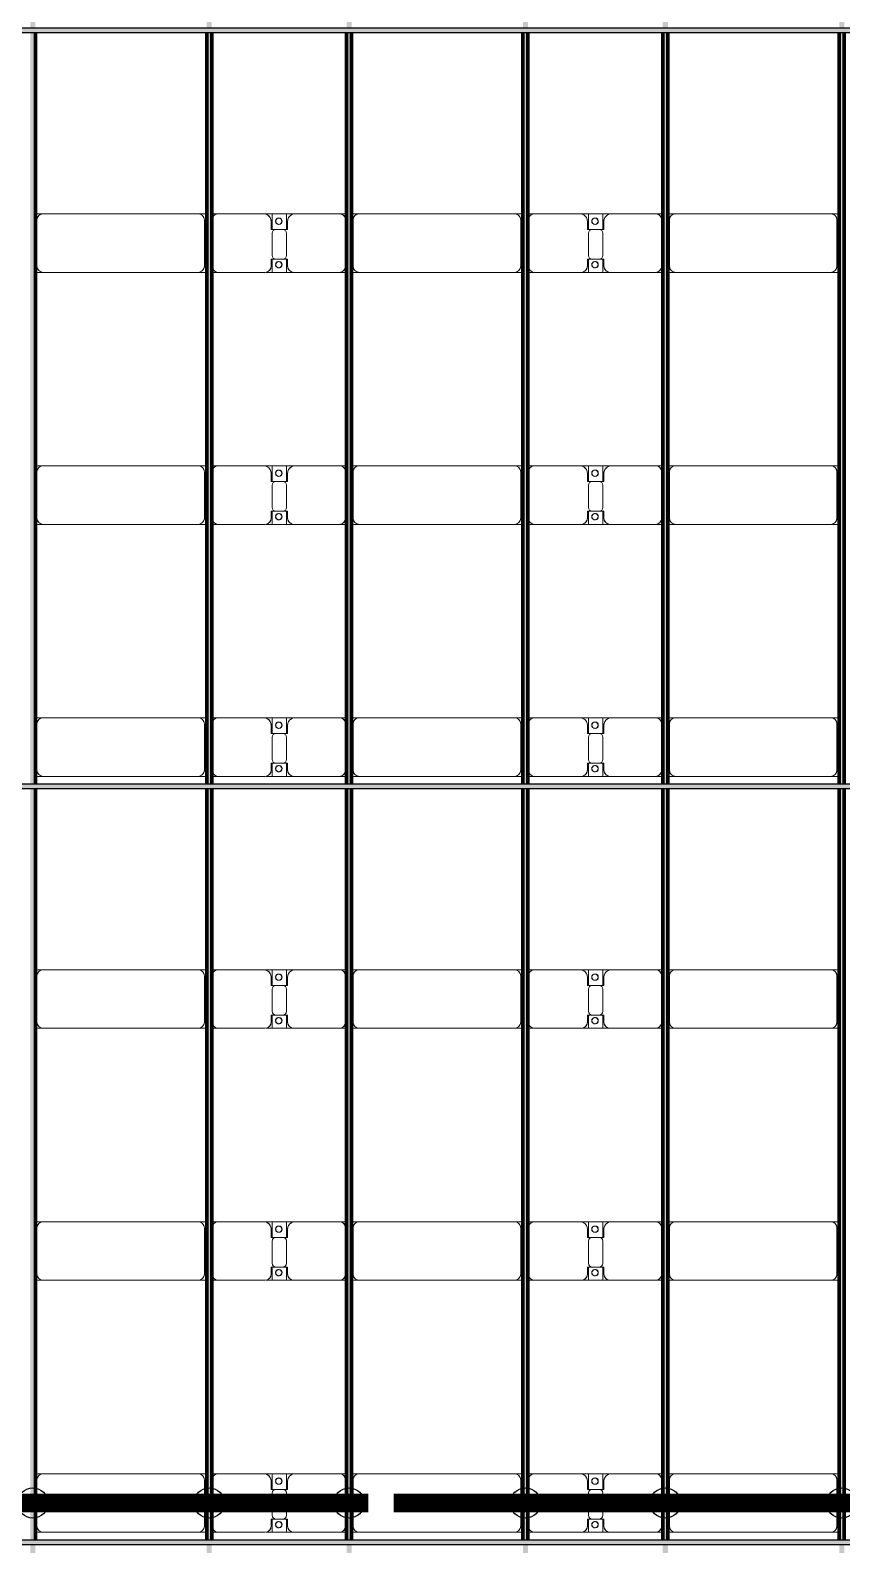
# Model space of a CAD drawing. Header units: millimetres. Extents: x -268744 to 115753, y -96240 to -10461.
# Drawn here: x -119199 to -112759, y -64647 to -52627 of the extents above; entities that cross this region are included whole.
import ezdxf

# ---------------------------------------------------------------- set-up
doc = ezdxf.new("R2010")
doc.units = ezdxf.units.MM
doc.layers.add('A-GENM', color=13, linetype='Continuous', lineweight=9)
doc.layers.add('S-BEAM', color=12, linetype='Continuous', lineweight=9)
doc.layers.add('GC-HOP 40x60 GIA CUONG', color=1, linetype='Continuous')

# ---------------------------------------------------------------- blocks, each defined once
blk = doc.blocks.new('Dầm C52 - Hộp 40x60-V24-KHUNG KẾT CẤU BÈ PIN 1')
at = {"layer": 'S-BEAM', "lineweight": 25}
blk.add_hatch(color=4, dxfattribs=at).paths.add_polyline_path([(-145811, -20), (145811, -20), (145811, 20), (-145811, 20)])
at = {"layer": 'S-BEAM', "color": 4, "lineweight": 25}
for p, q in [((-145811, 20), (145811, 20)), ((145811, -20), (-145811, -20))]:
    blk.add_line(p, q, dxfattribs=at)
blk = doc.blocks.new('Dầm C52 - Hộp 40x60-V25-KHUNG KẾT CẤU BÈ PIN 1')
at = {"layer": 'S-BEAM', "lineweight": 25}
blk.add_hatch(color=4, dxfattribs=at).paths.add_polyline_path([(-145426, -20), (145811, -20), (145811, 20), (-145811, 20), (-145811, -20)])
at = {"layer": 'S-BEAM', "color": 4, "lineweight": 25}
for p, q in [((-145811, 20), (145811, 20)), ((145811, -20), (-145811, -20))]:
    blk.add_line(p, q, dxfattribs=at)
blk = doc.blocks.new('Dai phao do pin - DẢI PHAO ĐỠ PIN-V32-KHUNG KẾT CẤU BÈ PIN 1')
at = {"layer": 'A-GENM', "color": 7}
for p, q in [((62068, 242), (62130, 242)), ((62068, 242), (62130, 242)), ((63360, 242), (62130, 242)), ((63360, 242), (63428, 242)), ((63360, 242), (63428, 242)), ((63468, 242), (63520, 242)), ((63468, 242), (63520, 242)), ((63880, 242), (63520, 242)), ((63880, 242), (64062, 242)), ((64062, 242), (63880, 242)), ((63948, 242), (64130, 242)), ((63948, 116), (63948, 242)), ((64130, 242), (63948, 242)), ((64062, 242), (64062, 116)), ((64480, 242), (64130, 242)), ((64480, 242), (64538, 242)), ((64480, 242), (64538, 242)), ((64578, 242), (64640, 242)), ((64578, 242), (64640, 242)), ((65870, 242), (64640, 242)), ((65870, 242), (65938, 242)), ((65870, 242), (65938, 242)), ((65978, 242), (66030, 242)), ((65978, 242), (66030, 242)), ((66390, 242), (66030, 242)), ((66390, 242), (66572, 242)), ((66572, 242), (66390, 242)), ((66458, 242), (66640, 242)), ((66458, 116), (66458, 242)), ((66640, 242), (66458, 242)), ((66572, 242), (66572, 116)), ((66990, 242), (66640, 242)), ((66990, 242), (67048, 242)), ((66990, 242), (67048, 242)), ((67088, 242), (67150, 242)), ((67088, 242), (67150, 242)), ((68380, 242), (67150, 242)), ((68380, 242), (68448, 242)), ((68380, 242), (68448, 242)), ((62080, 192), (62080, -173)), ((63410, -173), (63410, 192)), ((63470, 192), (63470, -173)), ((63940, 118), (63940, 182)), ((64070, 182), (64070, 118)), ((64530, -173), (64530, 192)), ((64590, 192), (64590, -173)), ((65920, -173), (65920, 192)), ((65980, 192), (65980, -173)), ((66450, 118), (66450, 182)), ((66580, 182), (66580, 118)), ((67040, -173), (67040, 192)), ((67100, 192), (67100, -173)), ((68430, -173), (68430, 192)), ((64032, 118), (63940, 118)), ((63948, 88), (63948, -88)), ((64070, 118), (63978, 118)), ((64062, -88), (64062, 88)), ((66542, 118), (66450, 118)), ((66458, 88), (66458, -88)), ((66580, 118), (66488, 118)), ((66572, -88), (66572, 88)), ((63940, -173), (63940, -118)), ((63940, -118), (64032, -118)), ((63948, -223), (63948, -116)), ((63978, -118), (64070, -118)), ((64062, -116), (64062, -223)), ((64070, -118), (64070, -173)), ((66450, -173), (66450, -118)), ((66450, -118), (66542, -118)), ((66458, -223), (66458, -116)), ((66488, -118), (66580, -118)), ((66572, -116), (66572, -223)), ((66580, -118), (66580, -173)), ((62130, -223), (62068, -223)), ((62130, -223), (62068, -223)), ((62130, -223), (63360, -223)), ((63428, -223), (63360, -223)), ((63428, -223), (63360, -223)), ((63520, -223), (63468, -223)), ((63520, -223), (63468, -223)), ((63520, -223), (63890, -223)), ((64062, -223), (63897, -223)), ((63897, -223), (64062, -223)), ((64120, -223), (63948, -223)), ((63948, -223), (64120, -223)), ((64120, -223), (64480, -223)), ((64538, -223), (64480, -223)), ((64538, -223), (64480, -223)), ((64640, -223), (64578, -223)), ((64640, -223), (64578, -223)), ((64640, -223), (65870, -223)), ((65938, -223), (65870, -223)), ((65938, -223), (65870, -223)), ((66030, -223), (65978, -223)), ((66030, -223), (65978, -223)), ((66030, -223), (66400, -223)), ((66572, -223), (66400, -223)), ((66400, -223), (66572, -223)), ((66630, -223), (66458, -223)), ((66458, -223), (66630, -223)), ((66630, -223), (66990, -223)), ((67048, -223), (66990, -223)), ((67048, -223), (66990, -223)), ((67150, -223), (67088, -223)), ((67150, -223), (67088, -223)), ((67150, -223), (68380, -223)), ((68448, -223), (68380, -223)), ((68448, -223), (68380, -223))]:
    blk.add_line(p, q, dxfattribs=at)
for centre, radius, start, end in [((62130, 192), 50, 90, 180), ((63360, 192), 50, 0, 90), ((63360, 192), 50, 60, 90), ((63520, 192), 50, 90, 180), ((63880, 182), 60, 0, 90), ((64130, 182), 60, 90, 180), ((64480, 192), 50, 0, 90), ((64640, 192), 50, 90, 180), ((65870, 192), 50, 0, 90), ((65870, 192), 50, 60, 90), ((66030, 192), 50, 90, 180), ((66390, 182), 60, 0, 90), ((66640, 182), 60, 90, 180), ((66990, 192), 50, 0, 90), ((67150, 192), 50, 90, 180), ((68380, 192), 50, 360, 90), ((68380, 192), 50, 60, 90), ((62130, 192), 50, 165, 180), ((62130, 192), 50, 105, 135), ((63360, 192), 50, 15, 30), ((63520, 192), 50, 105, 180), ((63880, 182), 60, 0, 60), ((63999, 183), 25, 360, 180), ((63999, 183), 25, 360, 165), ((63999, 183), 25, 180, 360), ((64001, 183), 25, 360, 180), ((64001, 183), 25, 90, 180), ((64001, 183), 25, 180, 0), ((64001, 183), 25, 180, 300), ((63999, 183), 25, 210, 360), ((64001, 183), 25, 15, 75), ((64001, 183), 25, 330, 345), ((64130, 182), 60, 120, 180), ((64480, 192), 50, 0, 75), ((64640, 192), 50, 150, 180), ((64640, 192), 50, 105, 135), ((65870, 192), 50, 15, 30), ((66030, 192), 50, 105, 180), ((66390, 182), 60, 0, 60), ((66509, 183), 25, 360, 180), ((66509, 183), 25, 360, 165), ((66509, 183), 25, 180, 0), ((66511, 183), 25, 0, 180), ((66511, 183), 25, 90, 180), ((66511, 183), 25, 180, 0), ((66511, 183), 25, 180, 300), ((66509, 183), 25, 210, 360), ((66511, 183), 25, 15, 75), ((66511, 183), 25, 330, 345), ((66640, 182), 60, 120, 180), ((66990, 192), 50, 0, 75), ((67150, 192), 50, 150, 180), ((67150, 192), 50, 105, 135), ((68380, 192), 50, 15, 30), ((63978, 88), 30, 90, 180), ((64032, 88), 30, 360, 90), ((66488, 88), 30, 90, 180), ((66542, 88), 30, 0, 90), ((63978, -88), 30, 180, 270), ((64032, -88), 30, 270, 0), ((66488, -88), 30, 180, 270), ((66542, -88), 30, 270, 360), ((62130, -173), 50, 180, 270), ((62130, -173), 50, 180, 210), ((62130, -173), 50, 240, 270), ((63360, -173), 50, 270, 360), ((63360, -173), 50, 285, 300), ((63360, -173), 50, 330, 360), ((63520, -173), 50, 180, 270), ((63520, -173), 50, 180, 255), ((63890, -173), 50, 270, 0), ((63890, -173), 50, 285, 0), ((63999, -162), 25, 360, 180), ((63999, -162), 25, 105, 165), ((63999, -162), 25, 180, 360), ((63999, -162), 25, 195, 360), ((64001, -162), 25, 360, 180), ((64001, -162), 25, 105, 180), ((64001, -162), 25, 180, 0), ((64001, -162), 25, 180, 270), ((63999, -162), 25, 360, 75), ((64001, -162), 25, 15, 75), ((64001, -162), 25, 285, 345), ((64120, -173), 50, 180, 270), ((64120, -173), 50, 180, 255), ((64480, -173), 50, 270, 360), ((64480, -173), 50, 285, 0), ((64640, -173), 50, 180, 270), ((64640, -173), 50, 180, 210), ((64640, -173), 50, 240, 270), ((65870, -173), 50, 270, 360), ((65870, -173), 50, 285, 300), ((65870, -173), 50, 330, 360), ((66030, -173), 50, 180, 270), ((66030, -173), 50, 180, 255), ((66400, -173), 50, 270, 360), ((66400, -173), 50, 285, 0), ((66509, -162), 25, 360, 180), ((66509, -162), 25, 105, 165), ((66509, -162), 25, 180, 360), ((66509, -162), 25, 195, 360), ((66511, -162), 25, 0, 180), ((66511, -162), 25, 105, 180), ((66511, -162), 25, 180, 360), ((66511, -162), 25, 180, 270), ((66509, -162), 25, 360, 75), ((66511, -162), 25, 15, 75), ((66511, -162), 25, 285, 345), ((66630, -173), 50, 180, 270), ((66630, -173), 50, 180, 255), ((66990, -173), 50, 270, 0), ((66990, -173), 50, 285, 0), ((67150, -173), 50, 180, 270), ((67150, -173), 50, 180, 210), ((67150, -173), 50, 240, 270), ((68380, -173), 50, 270, 0), ((68380, -173), 50, 285, 300), ((68380, -173), 50, 330, 0)]:
    blk.add_arc(centre, radius, start, end, dxfattribs=at)
blk = doc.blocks.new('Dai phao do pin - DẢI PHAO ĐỠ PIN-V33-KHUNG KẾT CẤU BÈ PIN 1')
at = {"layer": 'A-GENM', "color": 7}
for p, q in [((62068, 242), (62130, 242)), ((62068, 242), (62130, 242)), ((63360, 242), (62130, 242)), ((63360, 242), (63428, 242)), ((63360, 242), (63428, 242)), ((63468, 242), (63520, 242)), ((63468, 242), (63520, 242)), ((63880, 242), (63520, 242)), ((63880, 242), (64062, 242)), ((64062, 242), (63880, 242)), ((63948, 242), (64130, 242)), ((63948, 116), (63948, 242)), ((64130, 242), (63948, 242)), ((64062, 242), (64062, 116)), ((64480, 242), (64130, 242)), ((64480, 242), (64538, 242)), ((64480, 242), (64538, 242)), ((64578, 242), (64640, 242)), ((64578, 242), (64640, 242)), ((65870, 242), (64640, 242)), ((65870, 242), (65938, 242)), ((65870, 242), (65938, 242)), ((65978, 242), (66030, 242)), ((65978, 242), (66030, 242)), ((66390, 242), (66030, 242)), ((66390, 242), (66572, 242)), ((66572, 242), (66390, 242)), ((66458, 242), (66640, 242)), ((66458, 116), (66458, 242)), ((66640, 242), (66458, 242)), ((66572, 242), (66572, 116)), ((66990, 242), (66640, 242)), ((66990, 242), (67048, 242)), ((66990, 242), (67048, 242)), ((67088, 242), (67150, 242)), ((67088, 242), (67150, 242)), ((68380, 242), (67150, 242)), ((68380, 242), (68448, 242)), ((68380, 242), (68448, 242)), ((62080, 192), (62080, -173)), ((63410, -173), (63410, 192)), ((63470, 192), (63470, -173)), ((63940, 118), (63940, 182)), ((64070, 182), (64070, 118)), ((64530, -173), (64530, 192)), ((64590, 192), (64590, -173)), ((65920, -173), (65920, 192)), ((65980, 192), (65980, -173)), ((66450, 118), (66450, 182)), ((66580, 182), (66580, 118)), ((67040, -173), (67040, 192)), ((67100, 192), (67100, -173)), ((68430, -173), (68430, 192)), ((64032, 118), (63940, 118)), ((63948, 88), (63948, -88)), ((64070, 118), (63978, 118)), ((64062, -88), (64062, 88)), ((66542, 118), (66450, 118)), ((66458, 88), (66458, -88)), ((66580, 118), (66488, 118)), ((66572, -88), (66572, 88)), ((63940, -173), (63940, -118)), ((63940, -118), (64032, -118)), ((63948, -223), (63948, -116)), ((63978, -118), (64070, -118)), ((64062, -116), (64062, -223)), ((64070, -118), (64070, -173)), ((66450, -173), (66450, -118)), ((66450, -118), (66542, -118)), ((66458, -223), (66458, -116)), ((66488, -118), (66580, -118)), ((66572, -116), (66572, -223)), ((66580, -118), (66580, -173)), ((62130, -223), (62068, -223)), ((62130, -223), (62068, -223)), ((62130, -223), (63360, -223)), ((63428, -223), (63360, -223)), ((63428, -223), (63360, -223)), ((63520, -223), (63468, -223)), ((63520, -223), (63468, -223)), ((63520, -223), (63890, -223)), ((64062, -223), (63897, -223)), ((63897, -223), (64062, -223)), ((64120, -223), (63948, -223)), ((63948, -223), (64120, -223)), ((64120, -223), (64480, -223)), ((64538, -223), (64480, -223)), ((64538, -223), (64480, -223)), ((64640, -223), (64578, -223)), ((64640, -223), (64578, -223)), ((64640, -223), (65870, -223)), ((65938, -223), (65870, -223)), ((65938, -223), (65870, -223)), ((66030, -223), (65978, -223)), ((66030, -223), (65978, -223)), ((66030, -223), (66400, -223)), ((66572, -223), (66400, -223)), ((66400, -223), (66572, -223)), ((66630, -223), (66458, -223)), ((66458, -223), (66630, -223)), ((66630, -223), (66990, -223)), ((67048, -223), (66990, -223)), ((67048, -223), (66990, -223)), ((67150, -223), (67088, -223)), ((67150, -223), (67088, -223)), ((67150, -223), (68380, -223)), ((68448, -223), (68380, -223)), ((68448, -223), (68380, -223))]:
    blk.add_line(p, q, dxfattribs=at)
for centre, radius, start, end in [((62130, 192), 50, 90, 180), ((63360, 192), 50, 0, 90), ((63360, 192), 50, 60, 90), ((63520, 192), 50, 90, 180), ((63880, 182), 60, 0, 90), ((64130, 182), 60, 90, 180), ((64480, 192), 50, 0, 90), ((64640, 192), 50, 90, 180), ((65870, 192), 50, 0, 90), ((65870, 192), 50, 60, 90), ((66030, 192), 50, 90, 180), ((66390, 182), 60, 0, 90), ((66640, 182), 60, 90, 180), ((66990, 192), 50, 0, 90), ((67150, 192), 50, 90, 180), ((68380, 192), 50, 360, 90), ((68380, 192), 50, 60, 90), ((62130, 192), 50, 165, 180), ((62130, 192), 50, 105, 135), ((63360, 192), 50, 15, 30), ((63520, 192), 50, 105, 180), ((63880, 182), 60, 0, 60), ((63999, 183), 25, 360, 180), ((63999, 183), 25, 360, 165), ((63999, 183), 25, 180, 360), ((64001, 183), 25, 360, 180), ((64001, 183), 25, 90, 180), ((64001, 183), 25, 180, 0), ((64001, 183), 25, 180, 300), ((63999, 183), 25, 210, 360), ((64001, 183), 25, 15, 75), ((64001, 183), 25, 330, 345), ((64130, 182), 60, 120, 180), ((64480, 192), 50, 0, 75), ((64640, 192), 50, 150, 180), ((64640, 192), 50, 105, 135), ((65870, 192), 50, 15, 30), ((66030, 192), 50, 105, 180), ((66390, 182), 60, 0, 60), ((66509, 183), 25, 360, 180), ((66509, 183), 25, 360, 165), ((66509, 183), 25, 180, 0), ((66511, 183), 25, 0, 180), ((66511, 183), 25, 90, 180), ((66511, 183), 25, 180, 0), ((66511, 183), 25, 180, 300), ((66509, 183), 25, 210, 360), ((66511, 183), 25, 15, 75), ((66511, 183), 25, 330, 345), ((66640, 182), 60, 120, 180), ((66990, 192), 50, 0, 75), ((67150, 192), 50, 150, 180), ((67150, 192), 50, 105, 135), ((68380, 192), 50, 15, 30), ((63978, 88), 30, 90, 180), ((64032, 88), 30, 360, 90), ((66488, 88), 30, 90, 180), ((66542, 88), 30, 0, 90), ((63978, -88), 30, 180, 270), ((64032, -88), 30, 270, 0), ((66488, -88), 30, 180, 270), ((66542, -88), 30, 270, 360), ((62130, -173), 50, 180, 270), ((62130, -173), 50, 180, 210), ((62130, -173), 50, 240, 270), ((63360, -173), 50, 270, 360), ((63360, -173), 50, 285, 300), ((63360, -173), 50, 330, 360), ((63520, -173), 50, 180, 270), ((63520, -173), 50, 180, 255), ((63890, -173), 50, 270, 0), ((63890, -173), 50, 285, 0), ((63999, -162), 25, 360, 180), ((63999, -162), 25, 105, 165), ((63999, -162), 25, 180, 360), ((63999, -162), 25, 195, 360), ((64001, -162), 25, 360, 180), ((64001, -162), 25, 105, 180), ((64001, -162), 25, 180, 0), ((64001, -162), 25, 180, 270), ((63999, -162), 25, 360, 75), ((64001, -162), 25, 15, 75), ((64001, -162), 25, 285, 345), ((64120, -173), 50, 180, 270), ((64120, -173), 50, 180, 255), ((64480, -173), 50, 270, 360), ((64480, -173), 50, 285, 0), ((64640, -173), 50, 180, 270), ((64640, -173), 50, 180, 210), ((64640, -173), 50, 240, 270), ((65870, -173), 50, 270, 360), ((65870, -173), 50, 285, 300), ((65870, -173), 50, 330, 360), ((66030, -173), 50, 180, 270), ((66030, -173), 50, 180, 255), ((66400, -173), 50, 270, 360), ((66400, -173), 50, 285, 0), ((66509, -162), 25, 360, 180), ((66509, -162), 25, 105, 165), ((66509, -162), 25, 180, 360), ((66509, -162), 25, 195, 360), ((66511, -162), 25, 0, 180), ((66511, -162), 25, 105, 180), ((66511, -162), 25, 180, 360), ((66511, -162), 25, 180, 270), ((66509, -162), 25, 360, 75), ((66511, -162), 25, 15, 75), ((66511, -162), 25, 285, 345), ((66630, -173), 50, 180, 270), ((66630, -173), 50, 180, 255), ((66990, -173), 50, 270, 0), ((66990, -173), 50, 285, 0), ((67150, -173), 50, 180, 270), ((67150, -173), 50, 180, 210), ((67150, -173), 50, 240, 270), ((68380, -173), 50, 270, 0), ((68380, -173), 50, 285, 300), ((68380, -173), 50, 330, 0)]:
    blk.add_arc(centre, radius, start, end, dxfattribs=at)
blk = doc.blocks.new('Dai phao do pin - DẢI PHAO ĐỠ PIN-V34-KHUNG KẾT CẤU BÈ PIN 1')
at = {"layer": 'A-GENM', "color": 7}
for p, q in [((62068, 242), (62130, 242)), ((62068, 242), (62130, 242)), ((63360, 242), (62130, 242)), ((63360, 242), (63428, 242)), ((63360, 242), (63428, 242)), ((63468, 242), (63520, 242)), ((63468, 242), (63520, 242)), ((63880, 242), (63520, 242)), ((63880, 242), (64062, 242)), ((64062, 242), (63880, 242)), ((63948, 242), (64130, 242)), ((63948, 116), (63948, 242)), ((64130, 242), (63948, 242)), ((64062, 242), (64062, 116)), ((64480, 242), (64130, 242)), ((64480, 242), (64538, 242)), ((64480, 242), (64538, 242)), ((64578, 242), (64640, 242)), ((64578, 242), (64640, 242)), ((65870, 242), (64640, 242)), ((65870, 242), (65938, 242)), ((65870, 242), (65938, 242)), ((65978, 242), (66030, 242)), ((65978, 242), (66030, 242)), ((66390, 242), (66030, 242)), ((66390, 242), (66572, 242)), ((66572, 242), (66390, 242)), ((66458, 242), (66640, 242)), ((66458, 116), (66458, 242)), ((66640, 242), (66458, 242)), ((66572, 242), (66572, 116)), ((66990, 242), (66640, 242)), ((66990, 242), (67048, 242)), ((66990, 242), (67048, 242)), ((67088, 242), (67150, 242)), ((67088, 242), (67150, 242)), ((68380, 242), (67150, 242)), ((68380, 242), (68448, 242)), ((68380, 242), (68448, 242)), ((62080, 192), (62080, -173)), ((63410, -173), (63410, 192)), ((63470, 192), (63470, -173)), ((63940, 118), (63940, 182)), ((64070, 182), (64070, 118)), ((64530, -173), (64530, 192)), ((64590, 192), (64590, -173)), ((65920, -173), (65920, 192)), ((65980, 192), (65980, -173)), ((66450, 118), (66450, 182)), ((66580, 182), (66580, 118)), ((67040, -173), (67040, 192)), ((67100, 192), (67100, -173)), ((68430, -173), (68430, 192)), ((64032, 118), (63940, 118)), ((63948, 88), (63948, -88)), ((64070, 118), (63978, 118)), ((64062, -88), (64062, 88)), ((66542, 118), (66450, 118)), ((66458, 88), (66458, -88)), ((66580, 118), (66488, 118)), ((66572, -88), (66572, 88)), ((63940, -173), (63940, -118)), ((63940, -118), (64032, -118)), ((63948, -223), (63948, -116)), ((63978, -118), (64070, -118)), ((64062, -116), (64062, -223)), ((64070, -118), (64070, -173)), ((66450, -173), (66450, -118)), ((66450, -118), (66542, -118)), ((66458, -223), (66458, -116)), ((66488, -118), (66580, -118)), ((66572, -116), (66572, -223)), ((66580, -118), (66580, -173)), ((62130, -223), (62068, -223)), ((62130, -223), (62068, -223)), ((62130, -223), (63360, -223)), ((63428, -223), (63360, -223)), ((63428, -223), (63360, -223)), ((63520, -223), (63468, -223)), ((63520, -223), (63468, -223)), ((63520, -223), (63890, -223)), ((64062, -223), (63897, -223)), ((63897, -223), (64062, -223)), ((64120, -223), (63948, -223)), ((63948, -223), (64120, -223)), ((64120, -223), (64480, -223)), ((64538, -223), (64480, -223)), ((64538, -223), (64480, -223)), ((64640, -223), (64578, -223)), ((64640, -223), (64578, -223)), ((64640, -223), (65870, -223)), ((65938, -223), (65870, -223)), ((65938, -223), (65870, -223)), ((66030, -223), (65978, -223)), ((66030, -223), (65978, -223)), ((66030, -223), (66400, -223)), ((66572, -223), (66400, -223)), ((66400, -223), (66572, -223)), ((66630, -223), (66458, -223)), ((66458, -223), (66630, -223)), ((66630, -223), (66990, -223)), ((67048, -223), (66990, -223)), ((67048, -223), (66990, -223)), ((67150, -223), (67088, -223)), ((67150, -223), (67088, -223)), ((67150, -223), (68380, -223)), ((68448, -223), (68380, -223)), ((68448, -223), (68380, -223))]:
    blk.add_line(p, q, dxfattribs=at)
for centre, radius, start, end in [((62130, 192), 50, 90, 180), ((63360, 192), 50, 0, 90), ((63360, 192), 50, 60, 90), ((63520, 192), 50, 90, 180), ((63880, 182), 60, 0, 90), ((64130, 182), 60, 90, 180), ((64480, 192), 50, 0, 90), ((64640, 192), 50, 90, 180), ((65870, 192), 50, 0, 90), ((65870, 192), 50, 60, 90), ((66030, 192), 50, 90, 180), ((66390, 182), 60, 0, 90), ((66640, 182), 60, 90, 180), ((66990, 192), 50, 0, 90), ((67150, 192), 50, 90, 180), ((68380, 192), 50, 360, 90), ((68380, 192), 50, 60, 90), ((62130, 192), 50, 165, 180), ((62130, 192), 50, 105, 135), ((63360, 192), 50, 15, 30), ((63520, 192), 50, 105, 180), ((63880, 182), 60, 0, 60), ((63999, 183), 25, 360, 180), ((63999, 183), 25, 360, 165), ((63999, 183), 25, 180, 360), ((64001, 183), 25, 360, 180), ((64001, 183), 25, 90, 180), ((64001, 183), 25, 180, 0), ((64001, 183), 25, 180, 300), ((63999, 183), 25, 210, 360), ((64001, 183), 25, 15, 75), ((64001, 183), 25, 330, 345), ((64130, 182), 60, 120, 180), ((64480, 192), 50, 0, 75), ((64640, 192), 50, 150, 180), ((64640, 192), 50, 105, 135), ((65870, 192), 50, 15, 30), ((66030, 192), 50, 105, 180), ((66390, 182), 60, 0, 60), ((66509, 183), 25, 360, 180), ((66509, 183), 25, 360, 165), ((66509, 183), 25, 180, 0), ((66511, 183), 25, 0, 180), ((66511, 183), 25, 90, 180), ((66511, 183), 25, 180, 0), ((66511, 183), 25, 180, 300), ((66509, 183), 25, 210, 360), ((66511, 183), 25, 15, 75), ((66511, 183), 25, 330, 345), ((66640, 182), 60, 120, 180), ((66990, 192), 50, 0, 75), ((67150, 192), 50, 150, 180), ((67150, 192), 50, 105, 135), ((68380, 192), 50, 15, 30), ((63978, 88), 30, 90, 180), ((64032, 88), 30, 360, 90), ((66488, 88), 30, 90, 180), ((66542, 88), 30, 0, 90), ((63978, -88), 30, 180, 270), ((64032, -88), 30, 270, 0), ((66488, -88), 30, 180, 270), ((66542, -88), 30, 270, 360), ((62130, -173), 50, 180, 270), ((62130, -173), 50, 180, 210), ((62130, -173), 50, 240, 270), ((63360, -173), 50, 270, 360), ((63360, -173), 50, 285, 300), ((63360, -173), 50, 330, 360), ((63520, -173), 50, 180, 270), ((63520, -173), 50, 180, 255), ((63890, -173), 50, 270, 0), ((63890, -173), 50, 285, 0), ((63999, -162), 25, 360, 180), ((63999, -162), 25, 105, 165), ((63999, -162), 25, 180, 360), ((63999, -162), 25, 195.7285, 360), ((64001, -162), 25, 360, 180), ((64001, -162), 25, 105, 180), ((64001, -162), 25, 180, 0), ((64001, -162), 25, 180, 270), ((63999, -162), 25, 360, 75), ((64001, -162), 25, 15, 75), ((64001, -162), 25, 285, 345), ((64120, -173), 50, 180, 270), ((64120, -173), 50, 180, 255), ((64480, -173), 50, 270, 360), ((64480, -173), 50, 285, 0), ((64640, -173), 50, 180, 270), ((64640, -173), 50, 180, 210), ((64640, -173), 50, 240, 270), ((65870, -173), 50, 270, 360), ((65870, -173), 50, 285, 300), ((65870, -173), 50, 330, 360), ((66030, -173), 50, 180, 270), ((66030, -173), 50, 180, 255), ((66400, -173), 50, 270, 360), ((66400, -173), 50, 285, 0), ((66509, -162), 25, 360, 180), ((66509, -162), 25, 105, 165), ((66509, -162), 25, 180, 360), ((66509, -162), 25, 195.7285, 360), ((66511, -162), 25, 0, 180), ((66511, -162), 25, 105, 180), ((66511, -162), 25, 180, 360), ((66511, -162), 25, 180, 270), ((66509, -162), 25, 360, 75), ((66511, -162), 25, 15, 75), ((66511, -162), 25, 285, 345), ((66630, -173), 50, 180, 270), ((66630, -173), 50, 180, 255), ((66990, -173), 50, 270, 0), ((66990, -173), 50, 285, 0), ((67150, -173), 50, 180, 270), ((67150, -173), 50, 180, 210), ((67150, -173), 50, 240, 270), ((68380, -173), 50, 270, 0), ((68380, -173), 50, 285, 300), ((68380, -173), 50, 330, 0)]:
    blk.add_arc(centre, radius, start, end, dxfattribs=at)
blk = doc.blocks.new('Dai phao do pin - DẢI PHAO ĐỠ PIN-V35-KHUNG KẾT CẤU BÈ PIN 1')
at = {"layer": 'A-GENM', "color": 7}
for p, q in [((62068, 242), (62130, 242)), ((62068, 242), (62130, 242)), ((63360, 242), (62130, 242)), ((63360, 242), (63428, 242)), ((63360, 242), (63428, 242)), ((63468, 242), (63520, 242)), ((63468, 242), (63520, 242)), ((63880, 242), (63520, 242)), ((63880, 242), (64062, 242)), ((64062, 242), (63880, 242)), ((63948, 242), (64130, 242)), ((63948, 116), (63948, 242)), ((64130, 242), (63948, 242)), ((64062, 242), (64062, 116)), ((64480, 242), (64130, 242)), ((64480, 242), (64538, 242)), ((64480, 242), (64538, 242)), ((64578, 242), (64640, 242)), ((64578, 242), (64640, 242)), ((65870, 242), (64640, 242)), ((65870, 242), (65938, 242)), ((65870, 242), (65938, 242)), ((65978, 242), (66030, 242)), ((65978, 242), (66030, 242)), ((66390, 242), (66030, 242)), ((66390, 242), (66572, 242)), ((66572, 242), (66390, 242)), ((66458, 242), (66640, 242)), ((66458, 116), (66458, 242)), ((66640, 242), (66458, 242)), ((66572, 242), (66572, 116)), ((66990, 242), (66640, 242)), ((66990, 242), (67048, 242)), ((66990, 242), (67048, 242)), ((67088, 242), (67150, 242)), ((67088, 242), (67150, 242)), ((68380, 242), (67150, 242)), ((68380, 242), (68448, 242)), ((68380, 242), (68448, 242)), ((62080, 192), (62080, -173)), ((63410, -173), (63410, 192)), ((63470, 192), (63470, -173)), ((63940, 118), (63940, 182)), ((64070, 182), (64070, 118)), ((64530, -173), (64530, 192)), ((64590, 192), (64590, -173)), ((65920, -173), (65920, 192)), ((65980, 192), (65980, -173)), ((66450, 118), (66450, 182)), ((66580, 182), (66580, 118)), ((67040, -173), (67040, 192)), ((67100, 192), (67100, -173)), ((68430, -173), (68430, 192)), ((64032, 118), (63940, 118)), ((63948, 88), (63948, -88)), ((64070, 118), (63978, 118)), ((64062, -88), (64062, 88)), ((66542, 118), (66450, 118)), ((66458, 88), (66458, -88)), ((66580, 118), (66488, 118)), ((66572, -88), (66572, 88)), ((63940, -173), (63940, -118)), ((63940, -118), (64032, -118)), ((63948, -223), (63948, -116)), ((63978, -118), (64070, -118)), ((64062, -116), (64062, -223)), ((64070, -118), (64070, -173)), ((66450, -173), (66450, -118)), ((66450, -118), (66542, -118)), ((66458, -223), (66458, -116)), ((66488, -118), (66580, -118)), ((66572, -116), (66572, -223)), ((66580, -118), (66580, -173)), ((62130, -223), (62068, -223)), ((62130, -223), (62068, -223)), ((62130, -223), (63360, -223)), ((63428, -223), (63360, -223)), ((63428, -223), (63360, -223)), ((63520, -223), (63468, -223)), ((63520, -223), (63468, -223)), ((63520, -223), (63890, -223)), ((64062, -223), (63897, -223)), ((63897, -223), (64062, -223)), ((64120, -223), (63948, -223)), ((63948, -223), (64120, -223)), ((64120, -223), (64480, -223)), ((64538, -223), (64480, -223)), ((64538, -223), (64480, -223)), ((64640, -223), (64578, -223)), ((64640, -223), (64578, -223)), ((64640, -223), (65870, -223)), ((65938, -223), (65870, -223)), ((65938, -223), (65870, -223)), ((66030, -223), (65978, -223)), ((66030, -223), (65978, -223)), ((66030, -223), (66400, -223)), ((66572, -223), (66400, -223)), ((66400, -223), (66572, -223)), ((66630, -223), (66458, -223)), ((66458, -223), (66630, -223)), ((66630, -223), (66990, -223)), ((67048, -223), (66990, -223)), ((67048, -223), (66990, -223)), ((67150, -223), (67088, -223)), ((67150, -223), (67088, -223)), ((67150, -223), (68380, -223)), ((68448, -223), (68380, -223)), ((68448, -223), (68380, -223))]:
    blk.add_line(p, q, dxfattribs=at)
for centre, radius, start, end in [((62130, 192), 50, 90, 180), ((63360, 192), 50, 0, 90), ((63360, 192), 50, 60, 90), ((63520, 192), 50, 90, 180), ((63880, 182), 60, 0, 90), ((64130, 182), 60, 90, 180), ((64480, 192), 50, 0, 90), ((64640, 192), 50, 90, 180), ((65870, 192), 50, 0, 90), ((65870, 192), 50, 60, 90), ((66030, 192), 50, 90, 180), ((66390, 182), 60, 0, 90), ((66640, 182), 60, 90, 180), ((66990, 192), 50, 0, 90), ((67150, 192), 50, 90, 180), ((68380, 192), 50, 360, 90), ((68380, 192), 50, 60, 90), ((62130, 192), 50, 165, 180), ((62130, 192), 50, 105, 135), ((63360, 192), 50, 15, 30), ((63520, 192), 50, 105, 180), ((63880, 182), 60, 0, 60), ((63999, 183), 25, 360, 180), ((63999, 183), 25, 360, 165), ((63999, 183), 25, 180, 360), ((64001, 183), 25, 360, 180), ((64001, 183), 25, 90, 180), ((64001, 183), 25, 180, 0), ((64001, 183), 25, 180, 300), ((63999, 183), 25, 210, 360), ((64001, 183), 25, 15, 75), ((64001, 183), 25, 330, 345), ((64130, 182), 60, 120, 180), ((64480, 192), 50, 0, 75), ((64640, 192), 50, 150, 180), ((64640, 192), 50, 105, 135), ((65870, 192), 50, 15, 30), ((66030, 192), 50, 105, 180), ((66390, 182), 60, 0, 60), ((66509, 183), 25, 360, 180), ((66509, 183), 25, 360, 165), ((66509, 183), 25, 180, 0), ((66511, 183), 25, 0, 180), ((66511, 183), 25, 90, 180), ((66511, 183), 25, 180, 0), ((66511, 183), 25, 180, 300), ((66509, 183), 25, 210, 360), ((66511, 183), 25, 15, 75), ((66511, 183), 25, 330, 345), ((66640, 182), 60, 120, 180), ((66990, 192), 50, 0, 75), ((67150, 192), 50, 150, 180), ((67150, 192), 50, 105, 135), ((68380, 192), 50, 15, 30), ((63978, 88), 30, 90, 180), ((64032, 88), 30, 360, 90), ((66488, 88), 30, 90, 180), ((66542, 88), 30, 0, 90), ((63978, -88), 30, 180, 270), ((64032, -88), 30, 270, 0), ((66488, -88), 30, 180, 270), ((66542, -88), 30, 270, 360), ((62130, -173), 50, 180, 270), ((62130, -173), 50, 180, 210), ((62130, -173), 50, 240, 270), ((63360, -173), 50, 270, 360), ((63360, -173), 50, 285, 300), ((63360, -173), 50, 330, 360), ((63520, -173), 50, 180, 270), ((63520, -173), 50, 180, 255), ((63890, -173), 50, 270, 0), ((63890, -173), 50, 285, 0), ((63999, -162), 25, 360, 180), ((63999, -162), 25, 105, 165), ((63999, -162), 25, 180, 360), ((63999, -162), 25, 195, 360), ((64001, -162), 25, 360, 180), ((64001, -162), 25, 105, 180), ((64001, -162), 25, 180, 0), ((64001, -162), 25, 180, 270), ((63999, -162), 25, 360, 75), ((64001, -162), 25, 15, 75), ((64001, -162), 25, 285, 345), ((64120, -173), 50, 180, 270), ((64120, -173), 50, 180, 255), ((64480, -173), 50, 270, 360), ((64480, -173), 50, 285, 0), ((64640, -173), 50, 180, 270), ((64640, -173), 50, 180, 210), ((64640, -173), 50, 240, 270), ((65870, -173), 50, 270, 360), ((65870, -173), 50, 285, 300), ((65870, -173), 50, 330, 360), ((66030, -173), 50, 180, 270), ((66030, -173), 50, 180, 255), ((66400, -173), 50, 270, 360), ((66400, -173), 50, 285, 0), ((66509, -162), 25, 360, 180), ((66509, -162), 25, 105, 165), ((66509, -162), 25, 180, 360), ((66509, -162), 25, 195, 360), ((66511, -162), 25, 0, 180), ((66511, -162), 25, 105, 180), ((66511, -162), 25, 180, 360), ((66511, -162), 25, 180, 270), ((66509, -162), 25, 360, 75), ((66511, -162), 25, 15, 75), ((66511, -162), 25, 285, 345), ((66630, -173), 50, 180, 270), ((66630, -173), 50, 180, 255), ((66990, -173), 50, 270, 0), ((66990, -173), 50, 285, 0), ((67150, -173), 50, 180, 270), ((67150, -173), 50, 180, 210), ((67150, -173), 50, 240, 270), ((68380, -173), 50, 270, 0), ((68380, -173), 50, 285, 300), ((68380, -173), 50, 330, 0)]:
    blk.add_arc(centre, radius, start, end, dxfattribs=at)
blk = doc.blocks.new('Dai phao do pin - DẢI PHAO ĐỠ PIN-V36-KHUNG KẾT CẤU BÈ PIN 1')
at = {"layer": 'A-GENM', "color": 7}
for p, q in [((62068, 242), (62130, 242)), ((62068, 242), (62130, 242)), ((63360, 242), (62130, 242)), ((63360, 242), (63428, 242)), ((63360, 242), (63428, 242)), ((63468, 242), (63520, 242)), ((63468, 242), (63520, 242)), ((63880, 242), (63520, 242)), ((63880, 242), (64062, 242)), ((64062, 242), (63880, 242)), ((63948, 242), (64130, 242)), ((63948, 116), (63948, 242)), ((64130, 242), (63948, 242)), ((64062, 242), (64062, 116)), ((64480, 242), (64130, 242)), ((64480, 242), (64538, 242)), ((64480, 242), (64538, 242)), ((64578, 242), (64640, 242)), ((64578, 242), (64640, 242)), ((65870, 242), (64640, 242)), ((65870, 242), (65938, 242)), ((65870, 242), (65938, 242)), ((65978, 242), (66030, 242)), ((65978, 242), (66030, 242)), ((66390, 242), (66030, 242)), ((66390, 242), (66572, 242)), ((66572, 242), (66390, 242)), ((66458, 242), (66640, 242)), ((66458, 116), (66458, 242)), ((66640, 242), (66458, 242)), ((66572, 242), (66572, 116)), ((66990, 242), (66640, 242)), ((66990, 242), (67048, 242)), ((66990, 242), (67048, 242)), ((67088, 242), (67150, 242)), ((67088, 242), (67150, 242)), ((68380, 242), (67150, 242)), ((68380, 242), (68448, 242)), ((68380, 242), (68448, 242)), ((62080, 192), (62080, -173)), ((63410, -173), (63410, 192)), ((63470, 192), (63470, -173)), ((63940, 118), (63940, 182)), ((64070, 182), (64070, 118)), ((64530, -173), (64530, 192)), ((64590, 192), (64590, -173)), ((65920, -173), (65920, 192)), ((65980, 192), (65980, -173)), ((66450, 118), (66450, 182)), ((66580, 182), (66580, 118)), ((67040, -173), (67040, 192)), ((67100, 192), (67100, -173)), ((68430, -173), (68430, 192)), ((64032, 118), (63940, 118)), ((63948, 88), (63948, -88)), ((64070, 118), (63978, 118)), ((64062, -88), (64062, 88)), ((66542, 118), (66450, 118)), ((66458, 88), (66458, -88)), ((66580, 118), (66488, 118)), ((66572, -88), (66572, 88)), ((63940, -173), (63940, -118)), ((63940, -118), (64032, -118)), ((63948, -223), (63948, -116)), ((63978, -118), (64070, -118)), ((64062, -116), (64062, -223)), ((64070, -118), (64070, -173)), ((66450, -173), (66450, -118)), ((66450, -118), (66542, -118)), ((66458, -223), (66458, -116)), ((66488, -118), (66580, -118)), ((66572, -116), (66572, -223)), ((66580, -118), (66580, -173)), ((62130, -223), (62068, -223)), ((62130, -223), (62068, -223)), ((62130, -223), (63360, -223)), ((63428, -223), (63360, -223)), ((63428, -223), (63360, -223)), ((63520, -223), (63468, -223)), ((63520, -223), (63468, -223)), ((63520, -223), (63890, -223)), ((64062, -223), (63897, -223)), ((63897, -223), (64062, -223)), ((64120, -223), (63948, -223)), ((63948, -223), (64120, -223)), ((64120, -223), (64480, -223)), ((64538, -223), (64480, -223)), ((64538, -223), (64480, -223)), ((64640, -223), (64578, -223)), ((64640, -223), (64578, -223)), ((64640, -223), (65870, -223)), ((65938, -223), (65870, -223)), ((65938, -223), (65870, -223)), ((66030, -223), (65978, -223)), ((66030, -223), (65978, -223)), ((66030, -223), (66400, -223)), ((66572, -223), (66400, -223)), ((66400, -223), (66572, -223)), ((66630, -223), (66458, -223)), ((66458, -223), (66630, -223)), ((66630, -223), (66990, -223)), ((67048, -223), (66990, -223)), ((67048, -223), (66990, -223)), ((67150, -223), (67088, -223)), ((67150, -223), (67088, -223)), ((67150, -223), (68380, -223)), ((68448, -223), (68380, -223)), ((68448, -223), (68380, -223))]:
    blk.add_line(p, q, dxfattribs=at)
for centre, radius, start, end in [((62130, 192), 50, 90, 180), ((63360, 192), 50, 0, 90), ((63360, 192), 50, 60, 90), ((63520, 192), 50, 90, 180), ((63880, 182), 60, 0, 90), ((64130, 182), 60, 90, 180), ((64480, 192), 50, 0, 90), ((64640, 192), 50, 90, 180), ((65870, 192), 50, 0, 90), ((65870, 192), 50, 60, 90), ((66030, 192), 50, 90, 180), ((66390, 182), 60, 0, 90), ((66640, 182), 60, 90, 180), ((66990, 192), 50, 0, 90), ((67150, 192), 50, 90, 180), ((68380, 192), 50, 360, 90), ((68380, 192), 50, 60, 90), ((62130, 192), 50, 165, 180), ((62130, 192), 50, 105, 135), ((63360, 192), 50, 15, 30), ((63520, 192), 50, 105, 180), ((63880, 182), 60, 0, 60), ((63999, 183), 25, 360, 180), ((63999, 183), 25, 360, 165), ((63999, 183), 25, 180, 360), ((64001, 183), 25, 360, 180), ((64001, 183), 25, 90, 180), ((64001, 183), 25, 180, 0), ((64001, 183), 25, 180, 300), ((63999, 183), 25, 210, 360), ((64001, 183), 25, 15, 75), ((64001, 183), 25, 330, 345), ((64130, 182), 60, 120, 180), ((64480, 192), 50, 0, 75), ((64640, 192), 50, 150, 180), ((64640, 192), 50, 105, 135), ((65870, 192), 50, 15, 30), ((66030, 192), 50, 105, 180), ((66390, 182), 60, 0, 60), ((66509, 183), 25, 360, 180), ((66509, 183), 25, 360, 165), ((66509, 183), 25, 180, 0), ((66511, 183), 25, 0, 180), ((66511, 183), 25, 90, 180), ((66511, 183), 25, 180, 0), ((66511, 183), 25, 180, 300), ((66509, 183), 25, 210, 360), ((66511, 183), 25, 15, 75), ((66511, 183), 25, 330, 345), ((66640, 182), 60, 120, 180), ((66990, 192), 50, 0, 75), ((67150, 192), 50, 150, 180), ((67150, 192), 50, 105, 135), ((68380, 192), 50, 15, 30), ((63978, 88), 30, 90, 180), ((64032, 88), 30, 360, 90), ((66488, 88), 30, 90, 180), ((66542, 88), 30, 0, 90), ((63978, -88), 30, 180, 270), ((64032, -88), 30, 270, 0), ((66488, -88), 30, 180, 270), ((66542, -88), 30, 270, 360), ((62130, -173), 50, 180, 270), ((62130, -173), 50, 180, 210), ((62130, -173), 50, 240, 270), ((63360, -173), 50, 270, 360), ((63360, -173), 50, 285, 300), ((63360, -173), 50, 330, 360), ((63520, -173), 50, 180, 270), ((63520, -173), 50, 180, 255), ((63890, -173), 50, 270, 0), ((63890, -173), 50, 285, 0), ((63999, -162), 25, 360, 180), ((63999, -162), 25, 105, 165), ((63999, -162), 25, 180, 360), ((63999, -162), 25, 195, 360), ((64001, -162), 25, 360, 180), ((64001, -162), 25, 105, 180), ((64001, -162), 25, 180, 0), ((64001, -162), 25, 180, 270), ((63999, -162), 25, 360, 75), ((64001, -162), 25, 15, 75), ((64001, -162), 25, 285, 345), ((64120, -173), 50, 180, 270), ((64120, -173), 50, 180, 255), ((64480, -173), 50, 270, 360), ((64480, -173), 50, 285, 0), ((64640, -173), 50, 180, 270), ((64640, -173), 50, 180, 210), ((64640, -173), 50, 240, 270), ((65870, -173), 50, 270, 360), ((65870, -173), 50, 285, 300), ((65870, -173), 50, 330, 360), ((66030, -173), 50, 180, 270), ((66030, -173), 50, 180, 255), ((66400, -173), 50, 270, 360), ((66400, -173), 50, 285, 0), ((66509, -162), 25, 360, 180), ((66509, -162), 25, 105, 165), ((66509, -162), 25, 180, 360), ((66509, -162), 25, 195, 360), ((66511, -162), 25, 0, 180), ((66511, -162), 25, 105, 180), ((66511, -162), 25, 180, 360), ((66511, -162), 25, 180, 270), ((66509, -162), 25, 360, 75), ((66511, -162), 25, 15, 75), ((66511, -162), 25, 285, 345), ((66630, -173), 50, 180, 270), ((66630, -173), 50, 180, 255), ((66990, -173), 50, 270, 0), ((66990, -173), 50, 285, 0), ((67150, -173), 50, 180, 270), ((67150, -173), 50, 180, 210), ((67150, -173), 50, 240, 270), ((68380, -173), 50, 270, 0), ((68380, -173), 50, 285, 300), ((68380, -173), 50, 330, 0)]:
    blk.add_arc(centre, radius, start, end, dxfattribs=at)
blk = doc.blocks.new('Dai phao do pin - DẢI PHAO ĐỠ PIN-V37-KHUNG KẾT CẤU BÈ PIN 1')
at = {"layer": 'A-GENM', "color": 7}
for p, q in [((62068, 242), (62130, 242)), ((62068, 242), (62130, 242)), ((63360, 242), (62130, 242)), ((63360, 242), (63428, 242)), ((63360, 242), (63428, 242)), ((63468, 242), (63520, 242)), ((63468, 242), (63520, 242)), ((63880, 242), (63520, 242)), ((63880, 242), (64062, 242)), ((64062, 242), (63880, 242)), ((63948, 242), (64130, 242)), ((63948, 116), (63948, 242)), ((64130, 242), (63948, 242)), ((64062, 242), (64062, 116)), ((64480, 242), (64130, 242)), ((64480, 242), (64538, 242)), ((64480, 242), (64538, 242)), ((64578, 242), (64640, 242)), ((64578, 242), (64640, 242)), ((65870, 242), (64640, 242)), ((65870, 242), (65938, 242)), ((65870, 242), (65938, 242)), ((65978, 242), (66030, 242)), ((65978, 242), (66030, 242)), ((66390, 242), (66030, 242)), ((66390, 242), (66572, 242)), ((66572, 242), (66390, 242)), ((66458, 242), (66640, 242)), ((66458, 116), (66458, 242)), ((66640, 242), (66458, 242)), ((66572, 242), (66572, 116)), ((66990, 242), (66640, 242)), ((66990, 242), (67048, 242)), ((66990, 242), (67048, 242)), ((67088, 242), (67150, 242)), ((67088, 242), (67150, 242)), ((68380, 242), (67150, 242)), ((68380, 242), (68448, 242)), ((68380, 242), (68448, 242)), ((62080, 192), (62080, -173)), ((63410, -173), (63410, 192)), ((63470, 192), (63470, -173)), ((63940, 118), (63940, 182)), ((64070, 182), (64070, 118)), ((64530, -173), (64530, 192)), ((64590, 192), (64590, -173)), ((65920, -173), (65920, 192)), ((65980, 192), (65980, -173)), ((66450, 118), (66450, 182)), ((66580, 182), (66580, 118)), ((67040, -173), (67040, 192)), ((67100, 192), (67100, -173)), ((68430, -173), (68430, 192)), ((64032, 118), (63940, 118)), ((63948, 88), (63948, -88)), ((64070, 118), (63978, 118)), ((64062, -88), (64062, 88)), ((66542, 118), (66450, 118)), ((66458, 88), (66458, -88)), ((66580, 118), (66488, 118)), ((66572, -88), (66572, 88)), ((63940, -173), (63940, -118)), ((63940, -118), (64032, -118)), ((63948, -223), (63948, -116)), ((63978, -118), (64070, -118)), ((64062, -116), (64062, -223)), ((64070, -118), (64070, -173)), ((66450, -173), (66450, -118)), ((66450, -118), (66542, -118)), ((66458, -223), (66458, -116)), ((66488, -118), (66580, -118)), ((66572, -116), (66572, -223)), ((66580, -118), (66580, -173)), ((62130, -223), (62068, -223)), ((62130, -223), (62068, -223)), ((62130, -223), (63360, -223)), ((63428, -223), (63360, -223)), ((63428, -223), (63360, -223)), ((63520, -223), (63468, -223)), ((63520, -223), (63468, -223)), ((63520, -223), (63890, -223)), ((64062, -223), (63897, -223)), ((63897, -223), (64062, -223)), ((64120, -223), (63948, -223)), ((63948, -223), (64120, -223)), ((64120, -223), (64480, -223)), ((64538, -223), (64480, -223)), ((64538, -223), (64480, -223)), ((64640, -223), (64578, -223)), ((64640, -223), (64578, -223)), ((64640, -223), (65870, -223)), ((65938, -223), (65870, -223)), ((65938, -223), (65870, -223)), ((66030, -223), (65978, -223)), ((66030, -223), (65978, -223)), ((66030, -223), (66400, -223)), ((66572, -223), (66400, -223)), ((66400, -223), (66572, -223)), ((66630, -223), (66458, -223)), ((66458, -223), (66630, -223)), ((66630, -223), (66990, -223)), ((67048, -223), (66990, -223)), ((67048, -223), (66990, -223)), ((67150, -223), (67088, -223)), ((67150, -223), (67088, -223)), ((67150, -223), (68380, -223)), ((68448, -223), (68380, -223)), ((68448, -223), (68380, -223))]:
    blk.add_line(p, q, dxfattribs=at)
for centre, radius, start, end in [((62130, 192), 50, 90, 180), ((63360, 192), 50, 0, 90), ((63360, 192), 50, 60, 90), ((63520, 192), 50, 90, 180), ((63880, 182), 60, 0, 90), ((64130, 182), 60, 90, 180), ((64480, 192), 50, 0, 90), ((64640, 192), 50, 90, 180), ((65870, 192), 50, 0, 90), ((65870, 192), 50, 60, 90), ((66030, 192), 50, 90, 180), ((66390, 182), 60, 0, 90), ((66640, 182), 60, 90, 180), ((66990, 192), 50, 0, 90), ((67150, 192), 50, 90, 180), ((68380, 192), 50, 360, 90), ((68380, 192), 50, 60, 90), ((62130, 192), 50, 165, 180), ((62130, 192), 50, 105, 135), ((63360, 192), 50, 15, 30), ((63520, 192), 50, 105, 180), ((63880, 182), 60, 0, 60), ((63999, 183), 25, 360, 180), ((63999, 183), 25, 360, 165), ((63999, 183), 25, 180, 360), ((64001, 183), 25, 360, 180), ((64001, 183), 25, 90, 180), ((64001, 183), 25, 180, 0), ((64001, 183), 25, 180, 300), ((63999, 183), 25, 210, 360), ((64001, 183), 25, 15, 75), ((64001, 183), 25, 330, 345), ((64130, 182), 60, 120, 180), ((64480, 192), 50, 0, 75), ((64640, 192), 50, 150, 180), ((64640, 192), 50, 105, 135), ((65870, 192), 50, 15, 30), ((66030, 192), 50, 105, 180), ((66390, 182), 60, 0, 60), ((66509, 183), 25, 360, 180), ((66509, 183), 25, 360, 165), ((66509, 183), 25, 180, 0), ((66511, 183), 25, 0, 180), ((66511, 183), 25, 90, 180), ((66511, 183), 25, 180, 0), ((66511, 183), 25, 180, 300), ((66509, 183), 25, 210, 360), ((66511, 183), 25, 15, 75), ((66511, 183), 25, 330, 345), ((66640, 182), 60, 120, 180), ((66990, 192), 50, 0, 75), ((67150, 192), 50, 150, 180), ((67150, 192), 50, 105, 135), ((68380, 192), 50, 15, 30), ((63978, 88), 30, 90, 180), ((64032, 88), 30, 360, 90), ((66488, 88), 30, 90, 180), ((66542, 88), 30, 0, 90), ((63978, -88), 30, 180, 270), ((64032, -88), 30, 270, 0), ((66488, -88), 30, 180, 270), ((66542, -88), 30, 270, 360), ((62130, -173), 50, 180, 270), ((62130, -173), 50, 180, 210), ((62130, -173), 50, 240, 270), ((63360, -173), 50, 270, 360), ((63360, -173), 50, 285, 300), ((63360, -173), 50, 330, 360), ((63520, -173), 50, 180, 270), ((63520, -173), 50, 180, 255), ((63890, -173), 50, 270, 0), ((63890, -173), 50, 285, 0), ((63999, -162), 25, 360, 180), ((63999, -162), 25, 105, 165), ((63999, -162), 25, 180, 360), ((63999, -162), 25, 195, 360), ((64001, -162), 25, 360, 180), ((64001, -162), 25, 105, 180), ((64001, -162), 25, 180, 0), ((64001, -162), 25, 180, 270), ((63999, -162), 25, 360, 75), ((64001, -162), 25, 15, 75), ((64001, -162), 25, 285, 345), ((64120, -173), 50, 180, 270), ((64120, -173), 50, 180, 255), ((64480, -173), 50, 270, 360), ((64480, -173), 50, 285, 0), ((64640, -173), 50, 180, 270), ((64640, -173), 50, 180, 210), ((64640, -173), 50, 240, 270), ((65870, -173), 50, 270, 360), ((65870, -173), 50, 285, 300), ((65870, -173), 50, 330, 360), ((66030, -173), 50, 180, 270), ((66030, -173), 50, 180, 255), ((66400, -173), 50, 270, 360), ((66400, -173), 50, 285, 0), ((66509, -162), 25, 360, 180), ((66509, -162), 25, 105, 165), ((66509, -162), 25, 180, 360), ((66509, -162), 25, 195, 360), ((66511, -162), 25, 0, 180), ((66511, -162), 25, 105, 180), ((66511, -162), 25, 180, 360), ((66511, -162), 25, 180, 270), ((66509, -162), 25, 360, 75), ((66511, -162), 25, 15, 75), ((66511, -162), 25, 285, 345), ((66630, -173), 50, 180, 270), ((66630, -173), 50, 180, 255), ((66990, -173), 50, 270, 0), ((66990, -173), 50, 285, 0), ((67150, -173), 50, 180, 270), ((67150, -173), 50, 180, 210), ((67150, -173), 50, 240, 270), ((68380, -173), 50, 270, 0), ((68380, -173), 50, 285, 300), ((68380, -173), 50, 330, 0)]:
    blk.add_arc(centre, radius, start, end, dxfattribs=at)
blk = doc.blocks.new('Dầm C52 - Dầm C52-V1-KHUNG KẾT CẤU BÈ PIN 1')
at = {"layer": 'S-BEAM', "lineweight": 140}
h = blk.add_hatch(color=1, dxfattribs=at)
h.paths.add_polyline_path([(-25481, 20), (-25481, -20), (-25441, -20), (-25445, 20)])
h.paths.add_polyline_path([(-25401, -20), (-19441, -20), (-19443, 20), (-25401, 20)])
h.paths.add_polyline_path([(-19401, 20), (-19401, -20), (-13441, -20), (-13441, 20), (-18981, 20)])
h.paths.add_polyline_path([(-13401, -20), (-7441, -20), (-7441, 20), (-13401, 20)])
h.paths.add_polyline_path([(-7401, 20), (-7401, -20), (-1441, -20), (-1441, 20), (-6977, 20)])
h.paths.add_polyline_path([(-1401, -20), (4559, -20), (4559, 20), (-1401, 20)])
h.paths.add_polyline_path([(4599, 20), (4599, -20), (10559, -20), (10559, 20), (5027, 20)])
h.paths.add_polyline_path([(10599, -20), (16559, -20), (16559, 20), (10599, 20)])
h.paths.add_polyline_path([(16599, 20), (16599, -20), (22559, -20), (22559, 20), (17032, 20)])
h.paths.add_polyline_path([(22599, -20), (25259, -20), (25259, 20), (22599, 20)])
h.paths.add_polyline_path([(25299, -20), (25481, -20), (25481, 20), (25299, 20)])
at = {"layer": 'S-BEAM', "color": 1, "lineweight": 140}
for p, q in [((-13441, -20), (-19401, -20)), ((-7441, -20), (-13401, -20))]:
    blk.add_line(p, q, dxfattribs=at)
blk = doc.blocks.new('Dầm C52 - Dầm C52-102503-KHUNG KẾT CẤU BÈ PIN 1')
at = {"layer": 'S-BEAM', "lineweight": 140}
h = blk.add_hatch(color=1, dxfattribs=at)
h.paths.add_polyline_path([(-25481, 20), (-25481, -20), (-25441, -20), (-25441, 20)])
h.paths.add_polyline_path([(-25401, 20), (-25401, -20), (-19441, -20), (-19443, 20), (-24983, 20)])
h.paths.add_polyline_path([(-19401, 20), (-19401, -20), (-13441, -20), (-13441, 20), (-17596, 20)])
h.paths.add_polyline_path([(-13401, -20), (-7441, -20), (-7441, 20), (-13401, 20)])
h.paths.add_polyline_path([(-7401, -20), (-1441, -20), (-1441, 20), (-7401, 20)])
h.paths.add_polyline_path([(-1401, -20), (4559, -20), (4559, 20), (-1401, 20)])
h.paths.add_polyline_path([(4599, -20), (10559, -20), (10559, 20), (4599, 20)])
h.paths.add_polyline_path([(10599, 20), (10599, -20), (16559, -20), (16559, 20), (11953, 20)])
h.paths.add_polyline_path([(16599, -20), (22559, -20), (22559, 20), (16599, 20)])
h.paths.add_polyline_path([(22599, -20), (25259, -20), (25259, 20), (22599, 20)])
h.paths.add_polyline_path([(25299, -20), (25442, -20), (25442, 20), (25299, 20)])
at = {"layer": 'S-BEAM', "color": 1, "lineweight": 140}
for p, q in [((-19401, 20), (-13441, 20)), ((-13401, 20), (-7441, 20)), ((-13441, -20), (-19401, -20)), ((-7441, -20), (-13401, -20))]:
    blk.add_line(p, q, dxfattribs=at)
blk = doc.blocks.new('Dầm C52 - Dầm C52-V2-KHUNG KẾT CẤU BÈ PIN 1')
at = {"layer": 'S-BEAM', "lineweight": 140}
h = blk.add_hatch(color=1, dxfattribs=at)
h.paths.add_polyline_path([(-25481, 20), (-25481, -20), (-25441, -20), (-25441, 20)])
h.paths.add_polyline_path([(-25401, 20), (-25401, -20), (-19441, -20), (-19443, 20), (-24983, 20)])
h.paths.add_polyline_path([(-19401, 20), (-19401, -20), (-13441, -20), (-13441, 20), (-18520, 20)])
h.paths.add_polyline_path([(-13401, -20), (-7441, -20), (-7441, 20), (-13401, 20)])
h.paths.add_polyline_path([(-7401, 20), (-7401, -20), (-1441, -20), (-1441, 20), (-6515, 20)])
h.paths.add_polyline_path([(-1401, 20), (-1401, -20), (4559, -20), (4559, 20), (-975, 20)])
h.paths.add_polyline_path([(4599, -20), (10559, -20), (10559, 20), (4599, 20)])
h.paths.add_polyline_path([(10599, -20), (16559, -20), (16559, 20), (10599, 20)])
h.paths.add_polyline_path([(16599, 20), (16599, -20), (22559, -20), (22559, 20), (17493, 20)])
h.paths.add_polyline_path([(22599, 20), (22599, -20), (25259, -20), (25259, 20), (23034, 20)])
h.paths.add_polyline_path([(25299, -20), (25481, -20), (25481, 20), (25299, 20)])
at = {"layer": 'S-BEAM', "color": 1, "lineweight": 140}
for p, q in [((-19401, 20), (-13441, 20)), ((-13401, 20), (-7441, 20)), ((-13441, -20), (-19401, -20)), ((-7441, -20), (-13401, -20))]:
    blk.add_line(p, q, dxfattribs=at)
blk = doc.blocks.new('be pin 1_rvt-1-KHUNG KẾT CẤU BÈ PIN 1')
at = {"layer": 'A-GENM', "lineweight": 9}
for name, p in [('Dai phao do pin - DẢI PHAO ĐỠ PIN-V37-KHUNG KẾT CẤU BÈ PIN 1', (-181227, -54325)), ('Dai phao do pin - DẢI PHAO ĐỠ PIN-V36-KHUNG KẾT CẤU BÈ PIN 1', (-181227, -56325)), ('Dai phao do pin - DẢI PHAO ĐỠ PIN-V35-KHUNG KẾT CẤU BÈ PIN 1', (-181227, -58325)), ('Dai phao do pin - DẢI PHAO ĐỠ PIN-V34-KHUNG KẾT CẤU BÈ PIN 1', (-181227, -60325)), ('Dai phao do pin - DẢI PHAO ĐỠ PIN-V33-KHUNG KẾT CẤU BÈ PIN 1', (-181227, -62325)), ('Dai phao do pin - DẢI PHAO ĐỠ PIN-V32-KHUNG KẾT CẤU BÈ PIN 1', (-181227, -64325))]:
    blk.add_blockref(name, p, dxfattribs=at)
at = {"layer": 'S-BEAM', "lineweight": 9, "rotation": 90.00000000032618}
for name, p in [('Dầm C52 - Dầm C52-V1-KHUNG KẾT CẤU BÈ PIN 1', (-119179, -45206)), ('Dầm C52 - Dầm C52-102503-KHUNG KẾT CẤU BÈ PIN 1', (-117779, -45206)), ('Dầm C52 - Dầm C52-V2-KHUNG KẾT CẤU BÈ PIN 1', (-116669, -45206)), ('Dầm C52 - Dầm C52-102503-KHUNG KẾT CẤU BÈ PIN 1', (-115269, -45206)), ('Dầm C52 - Dầm C52-V2-KHUNG KẾT CẤU BÈ PIN 1', (-114159, -45206)), ('Dầm C52 - Dầm C52-102503-KHUNG KẾT CẤU BÈ PIN 1', (-112759, -45206))]:
    blk.add_blockref(name, p, dxfattribs=at)
at = {"layer": 'S-BEAM', "lineweight": 9}
for name, p in [('Dầm C52 - Hộp 40x60-V24-KHUNG KẾT CẤU BÈ PIN 1', (-110897, -52627)), ('Dầm C52 - Hộp 40x60-V25-KHUNG KẾT CẤU BÈ PIN 1', (-110897, -58627)), ('Dầm C52 - Hộp 40x60-V24-KHUNG KẾT CẤU BÈ PIN 1', (-110897, -64627))]:
    blk.add_blockref(name, p, dxfattribs=at)

msp = doc.modelspace()

# ---------------------------------------------------------------- linework, layer by layer
at = {"layer": 'GC-HOP 40x60 GIA CUONG', "const_width": 150}
for points in [[(-131065.9, -64315.6), (-116515.9, -64315.6)], [(-116315.9, -64315.6), (-101516.4, -64315.6)]]:
    msp.add_lwpolyline(points, dxfattribs=at)
at = {"layer": 'GC-HOP 40x60 GIA CUONG'}
for centre in [(-119179.1, -64315.6), (-117779.1, -64315.6), (-116669.1, -64315.6), (-115269.1, -64315.6), (-114159.1, -64315.6), (-112759.1, -64315.6)]:
    msp.add_circle(centre, 120, dxfattribs=at)

# ---------------------------------------------------------------- block references
at = {"lineweight": 5}
msp.add_blockref('be pin 1_rvt-1-KHUNG KẾT CẤU BÈ PIN 1', (0, 0), dxfattribs=at)

doc.saveas('drawing.dxf')
